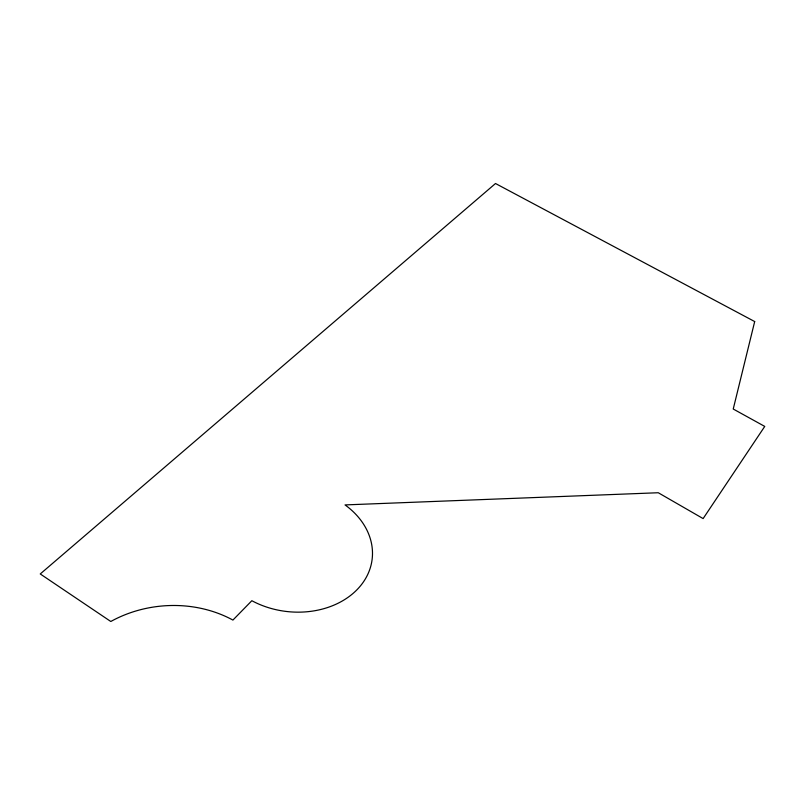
<?xml version="1.0" encoding="UTF-8"?>
<svg xmlns="http://www.w3.org/2000/svg" width="805" height="805" viewBox="0 0 805 805"><rect width="100%" height="100%" fill="white"/><g stroke="black" fill="none" stroke-linecap="round" stroke-linejoin="round"><path stroke-width="1.21" d="M754.688 321.557L733.234 409.021L764.75 426.419L703.127 518.591L658.269 492.741L345.043 504.916A79.071 62.086 6.8 0 1 357.158 589.562A79.071 62.086 6.8 0 1 251.844 600.711L232.917 620.071A112.348 94.668 -5.8 0 0 110.798 621.49L40.25 573.955L495.508 183.51L754.688 321.557"/></g></svg>
